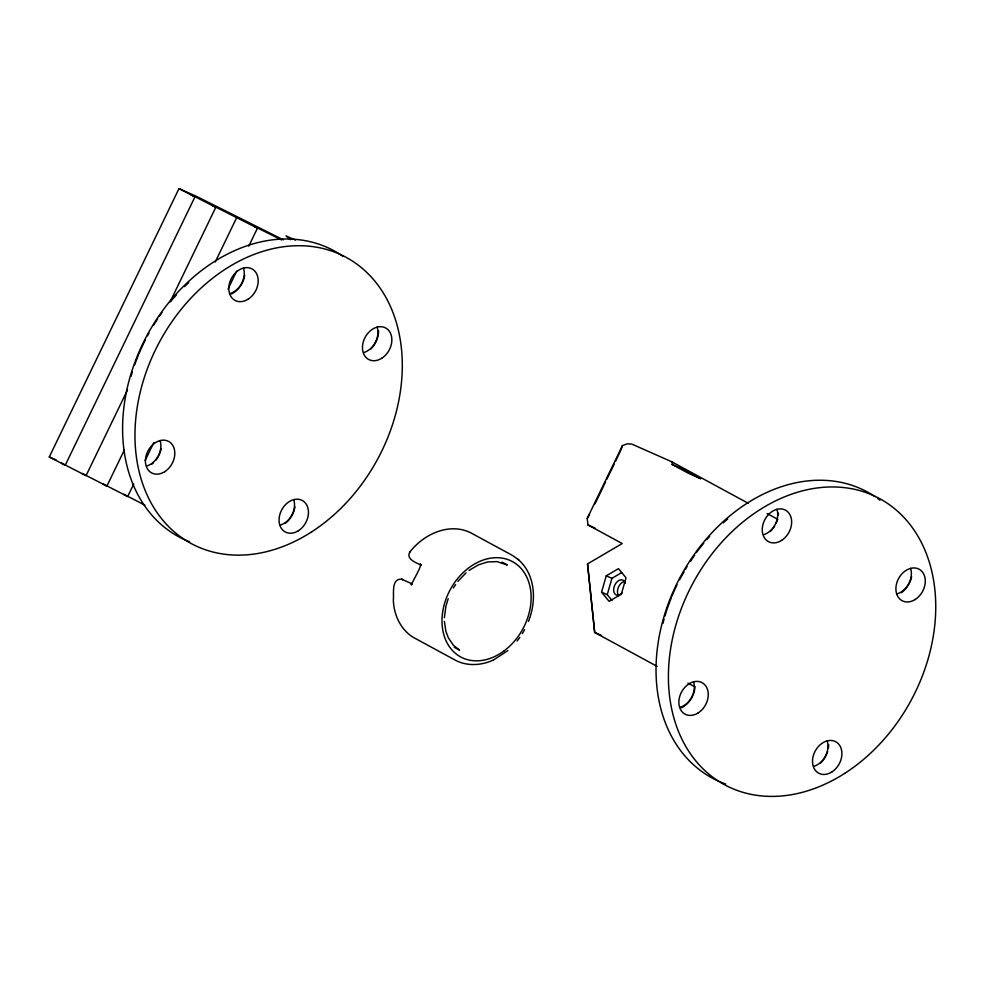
<?xml version="1.0" encoding="UTF-8"?>
<svg xmlns="http://www.w3.org/2000/svg" width="985" height="985" viewBox="0 0 985 985"><rect width="100%" height="100%" fill="white"/><g stroke="black" fill="none" stroke-linecap="round" stroke-linejoin="round"><path stroke-width="1.48" d="M444.358 617.693L445.885 606.292L448.175 598.732M601.552 592.182L606.243 575.843L618.481 568.653L626.029 577.813L621.338 594.164L609.099 601.342L601.552 592.182L607.228 594.694L611.944 600.419M607.228 594.694L611.919 578.343L621.707 572.593M620.772 450.44L622.446 445.565L627.408 443.792L631.68 444.038L671.745 461.768L748.329 503.347M528.416 621.437C536.739 601.133 535.668 574.033 517.741 559.111M170.331 301.373L215.801 207.306L191.041 194.71L194.956 196.865L65.232 465.252L49.275 456.991L178.987 188.615L195.953 196.113L283.385 239.86M62.092 463.406L86.052 475.656L127.533 389.9M106.897 486.097L124.282 450.133M215.235 261.998L236.634 217.734M103.437 484.103L127.668 496.502L133.751 484.066M145.115 460.549L153.808 442.56M228.04 289.024L236.732 271.035M248.774 246.139L257.467 228.151L211.91 205.139L215.74 207.269M657.167 666.402L594.694 632.481L587.528 563.913L622.225 543.548L587.971 524.956L587.232 518.393L622.446 445.565M594.928 503.914L605.529 481.973M606.858 479.227L614.148 464.144M615.465 461.411L620.107 451.807M145.398 339.837L143.539 343.593A157.292 119.69 -61.5 0 0 138.959 353.75M409.785 552.166C423.353 534.301 449.258 522.087 470.781 532.823L512.557 555.491L518.75 559.911M409.809 552.129C405.574 559.246 416.975 563.088 421.198 565.094L420.324 564.245C422.774 564.984 409.144 587.183 411.718 584.622M679.588 579.746L684.058 571.78M685.548 569.133L687.038 566.473M522.321 633.601L524.586 629.661M587.232 518.393L589.523 514.724M453.408 587.922L455.575 584.561M690.423 561.438L694.671 555.134M517.113 641.001L519.821 637.381M457.939 581.347L466.028 572.851M507.915 650.58L493.854 659.765M469.008 570.463L478.476 564.824L487.427 561.979L496.957 561.61L507.361 565.021L502.104 562.164M493.51 659.925C481.862 665.454 467.604 666.451 455.92 660.504L415.732 638.686C401.535 631.594 393.865 615.65 393.347 600.259C394.074 593.82 391.07 578.293 401.621 579.242M411.336 584.511L411.176 584.573M49.25 456.978L56.207 460.02M194.956 196.889L179.048 188.664M82.137 473.489L83.269 473.994M401.818 579.315L412.186 583.871M61.513 463.147L65.219 465.228M295.488 240.081L285.97 235.883L290.624 239.712M587.971 524.956L594.94 528.034M606.243 575.843L611.919 578.343M601.552 635.51L594.694 632.481L587.528 563.913M124.59 494.679L123.802 494.335L127.681 496.477M281.562 239.934L253.527 225.971L257.405 228.114M83.43 474.081L106.885 486.097L103.166 484.054M125.095 494.926L144.894 505.17M767.143 513.567L777.891 519.403M687.961 683.122L694.647 686.754M454.22 647.243L459.564 650.149L453.346 645.2L448.31 637.775L445.946 631.52L444.37 621.412M84.673 474.893L82.247 473.576M671.745 461.768L672.644 463.221M420.447 564.134L420.546 564.934M618.703 595.642A8.139 5.27 -66.2 0 1 618.506 586.998A8.139 5.27 -66.2 0 1 625.081 581.458M693.526 681.78A17.902 13.618 -61.5 0 1 680.179 707.267M694.991 686.767A20.611 15.686 -61.5 0 1 694.326 691.199M694.019 692.295A20.611 15.686 -61.5 0 1 693.268 694.487M692.824 695.558A20.611 15.686 -61.5 0 1 685.191 705.469M684.316 706.134A20.611 15.686 -61.5 0 1 681.558 707.784M827.178 740.843A17.902 13.618 -61.5 0 1 813.819 766.33M828.668 744.758A20.611 15.686 -61.5 0 1 828.41 748.046M827.671 751.37A20.611 15.686 -61.5 0 1 825.442 756.714M824.851 757.724A20.611 15.686 -61.5 0 1 823.558 759.657M822.857 760.568A20.611 15.686 -61.5 0 1 820.53 763.079M910.571 568.333A17.902 13.618 -61.5 0 1 897.224 593.832M911.617 576.644A20.611 15.686 -61.5 0 1 908.244 585.213M907.616 586.186A20.611 15.686 -61.5 0 1 901.361 592.687M776.931 509.27A17.902 13.618 -61.5 0 1 763.572 534.756M778.421 513.173A20.611 15.686 -61.5 0 1 778.298 515.364M777.411 519.784A20.611 15.686 -61.5 0 1 776.217 523.047M774.592 526.138A20.611 15.686 -61.5 0 1 773.299 528.071M772.597 528.994A20.611 15.686 -61.5 0 1 770.282 531.506M877.61 498.41A162.722 123.814 -61.5 0 1 879.962 500.171M725.773 784.048A162.722 123.814 -61.5 0 1 720.294 781.918M718.939 781.339A162.722 123.814 -61.5 0 1 681.374 574.994A162.722 123.814 -61.5 0 1 875.197 496.736M662.942 623.406A157.292 119.69 -61.5 0 1 664.087 619.072M664.9 616.191A157.292 119.69 -61.5 0 1 666.217 611.882M666.673 610.454A157.292 119.69 -61.5 0 1 671.314 597.673M671.881 596.27A157.292 119.69 -61.5 0 1 676.99 584.831M696.358 552.634A157.292 119.69 -61.5 0 1 703.783 543.129M706.701 539.694A157.292 119.69 -61.5 0 1 709.68 536.357M723.322 522.813A157.292 119.69 -61.5 0 1 727.73 518.996M622.015 593.056A8.139 5.27 -66.2 0 1 614.049 592.502A8.139 5.27 -66.2 0 1 617.681 581.261A8.139 5.27 -66.2 0 1 625.13 583.391M189.563 541.775A162.722 123.814 -61.5 0 1 147.011 335.442A162.722 123.814 -61.5 0 1 342.965 256.322M378.622 330.997A20.611 15.686 -61.5 0 1 373.5 345.895M372.798 346.818A20.611 15.686 -61.5 0 1 370.471 349.33M244.711 275.221A20.611 15.686 -61.5 0 1 243.221 280.725M242.766 281.796A20.611 15.686 -61.5 0 1 231.5 294.022M131.042 376.381A157.292 119.69 -61.5 0 1 132.31 372.071M134.662 364.93A157.292 119.69 -61.5 0 1 138.429 355.031M147.516 335.787A157.292 119.69 -61.5 0 1 148.969 333.115M153.586 325.235A157.292 119.69 -61.5 0 1 157.686 318.832M159.398 316.32A157.292 119.69 -61.5 0 1 162.02 312.602M170.331 301.878A157.292 119.69 -61.5 0 1 176.229 295.106M184.49 286.586A157.292 119.69 -61.5 0 1 188.775 282.56M161.121 448.84A20.611 15.686 -61.5 0 1 159.373 454.307M158.88 455.365A20.611 15.686 -61.5 0 1 155.753 460.254M153.438 462.765A20.611 15.686 -61.5 0 1 151.739 464.231M294.958 506.807A20.611 15.686 -61.5 0 1 293.468 512.311M293.025 513.382A20.611 15.686 -61.5 0 1 291.4 516.472M290.772 517.457A20.611 15.686 -61.5 0 1 285.391 523.294M160.075 440.529A17.902 13.618 -61.5 0 1 146.728 466.028M243.48 268.019A17.902 13.618 -61.5 0 1 230.121 293.518M377.12 327.094A17.902 13.618 -61.5 0 1 363.773 352.581M293.727 499.604A17.902 13.618 -61.5 0 1 280.368 525.091M401.683 579.266L402.483 579.574L401.683 579.266M683.688 469.513L671.684 464.206L688.7 473.44L700.704 478.747L683.688 469.513M831.82 771.994A17.902 13.618 -61.5 0 0 836.991 742.53A17.902 13.618 -61.5 0 0 812.81 757.871A17.902 13.618 -61.5 0 0 831.82 771.994M915.225 599.483A17.902 13.618 -61.5 0 0 920.384 570.019A17.902 13.618 -61.5 0 0 896.202 585.361A17.902 13.618 -61.5 0 0 915.225 599.483M781.573 540.42A17.902 13.618 -61.5 0 0 786.732 510.944A17.902 13.618 -61.5 0 0 762.55 526.298A17.902 13.618 -61.5 0 0 781.573 540.42M698.18 712.931A17.902 13.618 -61.5 0 0 703.339 683.455A17.902 13.618 -61.5 0 0 679.158 698.808A17.902 13.618 -61.5 0 0 698.18 712.931M845.339 772.966A162.722 123.814 -61.5 0 0 889.984 505.133A162.722 123.814 -61.5 0 0 670.908 646.923A162.722 123.814 -61.5 0 0 845.339 772.966M504.394 650.642A54.237 41.272 -61.5 0 0 513 561.906A54.237 41.272 -61.5 0 0 442.277 615.243A54.237 41.272 -61.5 0 0 504.394 650.642M311.888 531.715A162.722 123.814 -61.5 0 0 356.533 263.881A162.722 123.814 -61.5 0 0 137.469 405.685A162.722 123.814 -61.5 0 0 311.888 531.715M164.729 471.68A17.902 13.618 -61.5 0 0 169.888 442.216A17.902 13.618 -61.5 0 0 145.706 457.557A17.902 13.618 -61.5 0 0 164.729 471.68M248.121 299.169A17.902 13.618 -61.5 0 0 253.28 269.705A17.902 13.618 -61.5 0 0 229.099 285.047A17.902 13.618 -61.5 0 0 248.121 299.169M298.369 530.755A17.902 13.618 -61.5 0 0 303.54 501.279A17.902 13.618 -61.5 0 0 279.358 516.62A17.902 13.618 -61.5 0 0 298.369 530.755M381.774 358.244A17.902 13.618 -61.5 0 0 386.933 328.768A17.902 13.618 -61.5 0 0 362.751 344.122A17.902 13.618 -61.5 0 0 381.774 358.244"/></g></svg>
